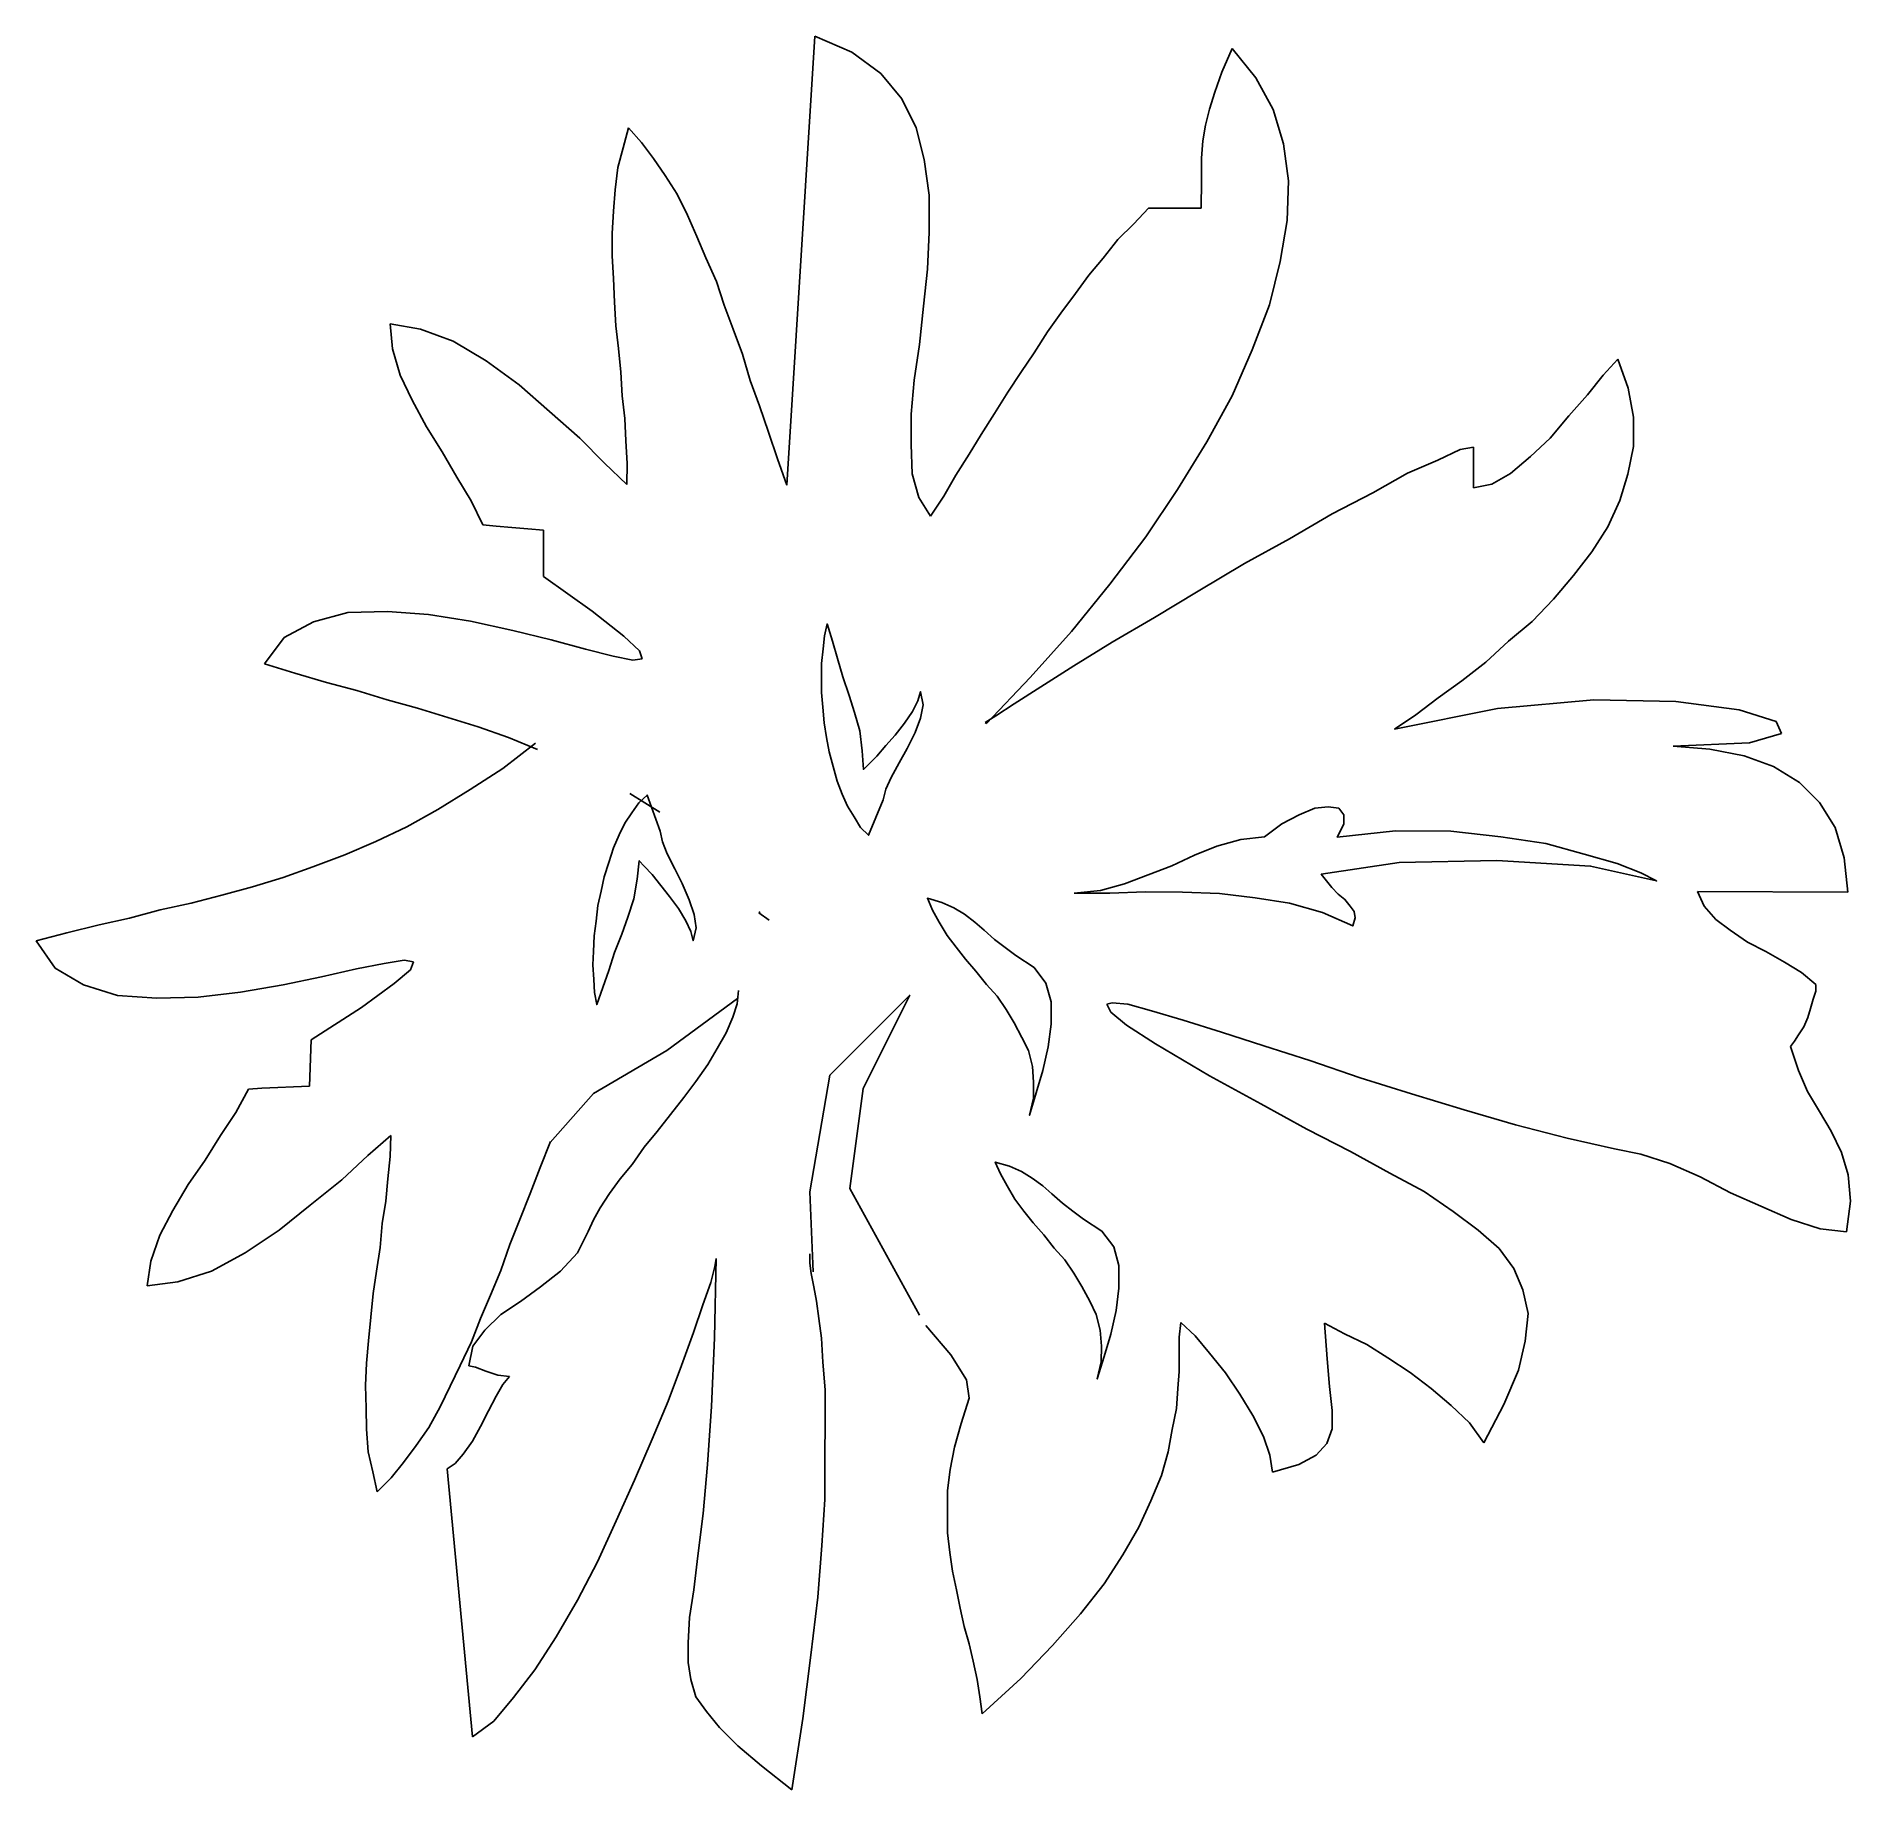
# Model space of a CAD drawing. Header units: millimetres. Extents: x 309.3 to 311.04, y 2576.51 to 2578.2.
import ezdxf

# ---------------------------------------------------------------- set-up
doc = ezdxf.new("R2010")
doc.units = ezdxf.units.MM
doc.header["$LTSCALE"] = 10
doc.layers.add('Vegetais', color=94, linetype='Continuous')

msp = doc.modelspace()

# ---------------------------------------------------------------- linework, layer by layer
at = {"layer": 'Vegetais'}
for p, q in [((310.0194, 2577.7696), (310.0466, 2578.2014)), ((310.0466, 2578.2014), (310.0822, 2578.186)), ((310.0822, 2578.186), (310.11, 2578.1656)), ((310.4379, 2578.1668), (310.4481, 2578.1896)), ((310.4481, 2578.1896), (310.4708, 2578.1615)), ((310.11, 2578.1656), (310.1303, 2578.1414)), ((310.4314, 2578.1477), (310.4379, 2578.1668)), ((310.4708, 2578.1615), (310.4873, 2578.131)), ((310.1303, 2578.1414), (310.1441, 2578.1134)), ((310.4263, 2578.1312), (310.4314, 2578.1477)), ((310.4224, 2578.116), (310.4263, 2578.1312)), ((310.4873, 2578.131), (310.4973, 2578.0979)), ((309.862, 2578.0942), (309.8672, 2578.1133)), ((309.8672, 2578.1133), (309.8798, 2578.0992)), ((310.1441, 2578.1134), (310.1517, 2578.0828)), ((310.4198, 2578.1008), (310.4224, 2578.116)), ((309.8568, 2578.0752), (309.862, 2578.0942)), ((309.8798, 2578.0992), (309.8912, 2578.0839)), ((310.4185, 2578.0843), (310.4198, 2578.1008)), ((310.4973, 2578.0979), (310.5022, 2578.0623)), ((309.8542, 2578.0536), (309.8568, 2578.0752)), ((309.8912, 2578.0839), (309.9025, 2578.0674)), ((310.1517, 2578.0828), (310.1566, 2578.0485)), ((310.4184, 2578.0627), (310.4185, 2578.0843)), ((309.8528, 2578.0333), (309.8542, 2578.0536)), ((309.9025, 2578.0674), (309.9139, 2578.0495)), ((310.4183, 2578.036), (310.4184, 2578.0627)), ((310.5022, 2578.0623), (310.5008, 2578.0242)), ((309.9139, 2578.0495), (309.924, 2578.0292)), ((310.1566, 2578.0485), (310.1564, 2578.013)), ((310.3534, 2578.021), (310.3674, 2578.0362)), ((310.3674, 2578.0362), (310.4183, 2578.036)), ((309.8515, 2578.0117), (309.8528, 2578.0333)), ((309.924, 2578.0292), (309.9328, 2578.0088)), ((310.3381, 2578.0059), (310.3534, 2578.021)), ((310.5008, 2578.0242), (310.4942, 2577.9848)), ((309.8514, 2577.9901), (309.8515, 2578.0117)), ((309.9328, 2578.0088), (309.9416, 2577.9884)), ((310.1564, 2578.013), (310.155, 2577.9774)), ((310.324, 2577.9881), (310.3381, 2578.0059)), ((309.8526, 2577.9685), (309.8514, 2577.9901)), ((309.9416, 2577.9884), (309.9517, 2577.9655)), ((310.31, 2577.9716), (310.324, 2577.9881)), ((310.4942, 2577.9848), (310.4839, 2577.9429)), ((309.8538, 2577.9456), (309.8526, 2577.9685)), ((310.155, 2577.9774), (310.1511, 2577.9418)), ((310.2972, 2577.9539), (310.31, 2577.9716)), ((309.9517, 2577.9655), (309.9592, 2577.9426)), ((310.2831, 2577.9349), (310.2972, 2577.9539)), ((309.8549, 2577.9227), (309.8538, 2577.9456)), ((309.9592, 2577.9426), (309.968, 2577.9197)), ((310.1511, 2577.9418), (310.1471, 2577.905)), ((310.2704, 2577.9172), (310.2831, 2577.9349)), ((310.4839, 2577.9429), (310.4672, 2577.8999)), ((309.6377, 2577.9249), (309.6669, 2577.9197)), ((309.6401, 2577.9008), (309.6377, 2577.9249)), ((309.6669, 2577.9197), (309.6986, 2577.9081)), ((309.8574, 2577.9011), (309.8549, 2577.9227)), ((309.968, 2577.9197), (309.9768, 2577.8955)), ((310.2576, 2577.8969), (310.2704, 2577.9172)), ((309.6476, 2577.8754), (309.6401, 2577.9008)), ((309.6986, 2577.9081), (309.7303, 2577.889)), ((309.8598, 2577.8783), (309.8574, 2577.9011)), ((310.1471, 2577.905), (310.1419, 2577.8707)), ((310.2448, 2577.8779), (310.2576, 2577.8969)), ((310.4672, 2577.8999), (310.4479, 2577.8554)), ((309.7303, 2577.889), (309.7619, 2577.866)), ((309.9768, 2577.8955), (309.9843, 2577.8701)), ((310.8051, 2577.8755), (310.8191, 2577.8907)), ((310.8191, 2577.8907), (310.8291, 2577.8627)), ((309.659, 2577.8512), (309.6476, 2577.8754)), ((309.7619, 2577.866), (309.791, 2577.8404)), ((309.861, 2577.8554), (309.8598, 2577.8783)), ((309.9843, 2577.8701), (309.9931, 2577.8459)), ((310.1419, 2577.8707), (310.1392, 2577.8377)), ((310.232, 2577.8589), (310.2448, 2577.8779)), ((310.7898, 2577.8566), (310.8051, 2577.8755)), ((310.8291, 2577.8627), (310.8341, 2577.8348)), ((309.6728, 2577.8257), (309.659, 2577.8512)), ((309.8635, 2577.8337), (309.861, 2577.8554)), ((309.9931, 2577.8459), (310.0019, 2577.8205)), ((310.2192, 2577.8386), (310.232, 2577.8589)), ((310.4479, 2577.8554), (310.4237, 2577.8111)), ((310.7719, 2577.8363), (310.7898, 2577.8566)), ((309.791, 2577.8404), (309.8202, 2577.8149)), ((309.8646, 2577.8121), (309.8635, 2577.8337)), ((310.1392, 2577.8377), (310.139, 2577.8085)), ((310.2064, 2577.8184), (310.2192, 2577.8386)), ((310.754, 2577.8148), (310.7719, 2577.8363)), ((310.8341, 2577.8348), (310.834, 2577.8068)), ((309.688, 2577.8015), (309.6728, 2577.8257)), ((309.8202, 2577.8149), (309.8442, 2577.7906)), ((309.8658, 2577.7905), (309.8646, 2577.8121)), ((310.0019, 2577.8205), (310.0106, 2577.795)), ((310.1949, 2577.7994), (310.2064, 2577.8184)), ((310.4237, 2577.8111), (310.3955, 2577.7655)), ((310.7349, 2577.7971), (310.754, 2577.8148)), ((309.7019, 2577.7773), (309.688, 2577.8015)), ((310.0106, 2577.795), (310.0194, 2577.7696)), ((310.139, 2577.8085), (310.1402, 2577.7805)), ((310.1821, 2577.7791), (310.1949, 2577.7994)), ((310.6166, 2577.781), (310.6459, 2577.7936)), ((310.6459, 2577.7936), (310.6675, 2577.8037)), ((310.6675, 2577.8037), (310.6802, 2577.8062)), ((310.6802, 2577.8062), (310.6801, 2577.7668)), ((310.7157, 2577.7806), (310.7349, 2577.7971)), ((310.834, 2577.8068), (310.8288, 2577.7801)), ((309.7157, 2577.7544), (309.7019, 2577.7773)), ((309.8442, 2577.7906), (309.8657, 2577.7702)), ((309.8657, 2577.7702), (309.8658, 2577.7905)), ((310.1402, 2577.7805), (310.1464, 2577.7576)), ((310.1706, 2577.7588), (310.1821, 2577.7791)), ((310.5835, 2577.7621), (310.6166, 2577.781)), ((310.6979, 2577.7705), (310.7157, 2577.7806)), ((310.8288, 2577.7801), (310.8211, 2577.7548)), ((310.1464, 2577.7576), (310.1578, 2577.7398)), ((310.1578, 2577.7398), (310.1706, 2577.7588)), ((310.3955, 2577.7655), (310.3648, 2577.7198)), ((310.5441, 2577.742), (310.5835, 2577.7621)), ((310.6801, 2577.7668), (310.6979, 2577.7705)), ((309.7271, 2577.7314), (309.7157, 2577.7544)), ((310.5033, 2577.718), (310.5441, 2577.742)), ((310.8211, 2577.7548), (310.8095, 2577.7294)), ((309.7398, 2577.7301), (309.7271, 2577.7314)), ((309.755, 2577.7288), (309.7398, 2577.7301)), ((309.7703, 2577.7274), (309.755, 2577.7288)), ((309.7855, 2577.7261), (309.7703, 2577.7274)), ((309.7853, 2577.6816), (309.7855, 2577.7261)), ((310.8095, 2577.7294), (310.7942, 2577.7053)), ((310.3648, 2577.7198), (310.3303, 2577.6743)), ((310.46, 2577.694), (310.5033, 2577.718)), ((310.7942, 2577.7053), (310.7763, 2577.6826)), ((310.4154, 2577.6675), (310.46, 2577.694)), ((309.8322, 2577.6484), (309.7853, 2577.6816)), ((310.3303, 2577.6743), (310.2933, 2577.6287)), ((310.7763, 2577.6826), (310.7571, 2577.6597)), ((310.3734, 2577.6423), (310.4154, 2577.6675)), ((310.7571, 2577.6597), (310.7367, 2577.6382)), ((309.536, 2577.623), (309.564, 2577.6381)), ((309.564, 2577.6381), (309.5971, 2577.6469)), ((309.5971, 2577.6469), (309.6352, 2577.648)), ((309.6352, 2577.648), (309.6746, 2577.6452)), ((309.6746, 2577.6452), (309.7152, 2577.6387)), ((309.7152, 2577.6387), (309.7558, 2577.6296)), ((309.8626, 2577.6241), (309.8322, 2577.6484)), ((310.3326, 2577.6184), (310.3734, 2577.6423)), ((310.7367, 2577.6382), (310.7138, 2577.6193)), ((309.5169, 2577.5977), (309.536, 2577.623)), ((309.7558, 2577.6296), (309.7927, 2577.6206)), ((309.7927, 2577.6206), (309.8257, 2577.6116)), ((309.8778, 2577.6101), (309.8626, 2577.6241)), ((310.2933, 2577.6287), (310.2537, 2577.5844)), ((310.2957, 2577.5956), (310.3326, 2577.6184)), ((310.7138, 2577.6193), (310.6921, 2577.5991)), ((309.8257, 2577.6116), (309.8523, 2577.6051)), ((309.8523, 2577.6051), (309.8714, 2577.6012)), ((309.8714, 2577.6012), (309.8803, 2577.6025)), ((309.8803, 2577.6025), (309.8778, 2577.6101)), ((309.5461, 2577.5886), (309.5169, 2577.5977)), ((309.5765, 2577.5796), (309.5461, 2577.5886)), ((310.2537, 2577.5844), (310.2116, 2577.5401)), ((310.2638, 2577.5755), (310.2957, 2577.5956)), ((310.6921, 2577.5991), (310.6691, 2577.5814)), ((309.6057, 2577.5719), (309.5765, 2577.5796)), ((309.6349, 2577.5629), (309.6057, 2577.5719)), ((310.2383, 2577.559), (310.2638, 2577.5755)), ((310.6462, 2577.565), (310.6246, 2577.5485)), ((310.6691, 2577.5814), (310.6462, 2577.565)), ((309.6641, 2577.5551), (309.6349, 2577.5629)), ((309.6932, 2577.5461), (309.6641, 2577.5551)), ((310.2103, 2577.5413), (310.2205, 2577.5477)), ((310.2205, 2577.5477), (310.2383, 2577.559)), ((310.6042, 2577.5346), (310.7033, 2577.5545)), ((310.6246, 2577.5485), (310.6042, 2577.5346)), ((310.7033, 2577.5545), (310.7961, 2577.563)), ((310.7961, 2577.563), (310.8749, 2577.5614)), ((310.8749, 2577.5614), (310.9358, 2577.5535)), ((310.9358, 2577.5535), (310.9714, 2577.542)), ((309.7225, 2577.537), (309.6932, 2577.5461)), ((309.7516, 2577.5268), (309.7225, 2577.537)), ((310.2116, 2577.5401), (310.2103, 2577.5413)), ((310.9764, 2577.5305), (310.9459, 2577.5217)), ((310.9714, 2577.542), (310.9764, 2577.5305)), ((309.7776, 2577.5212), (309.7462, 2577.497)), ((309.7795, 2577.5152), (309.7516, 2577.5268)), ((310.9459, 2577.5217), (310.8722, 2577.5183)), ((310.8722, 2577.5183), (310.9077, 2577.5156)), ((310.9077, 2577.5156), (310.9407, 2577.5091)), ((309.7462, 2577.497), (309.7149, 2577.4766)), ((310.9407, 2577.5091), (310.9687, 2577.4988)), ((310.9687, 2577.4988), (310.994, 2577.4834)), ((310.994, 2577.4834), (311.013, 2577.4643)), ((309.7149, 2577.4766), (309.6836, 2577.4574)), ((309.8974, 2577.455), (309.8683, 2577.4729)), ((311.013, 2577.4643), (311.0281, 2577.4401)), ((309.6836, 2577.4574), (309.6538, 2577.4408)), ((309.6239, 2577.4266), (309.5942, 2577.4138)), ((309.6538, 2577.4408), (309.6239, 2577.4266)), ((311.0281, 2577.4401), (311.0369, 2577.4108)), ((309.5942, 2577.4138), (309.5633, 2577.4023)), ((311.0369, 2577.4108), (311.0405, 2577.3778)), ((309.5349, 2577.3919), (309.5053, 2577.3829)), ((309.5633, 2577.4023), (309.5349, 2577.3919)), ((309.4758, 2577.3751), (309.4463, 2577.3673)), ((309.5053, 2577.3829), (309.4758, 2577.3751)), ((310.8957, 2577.3784), (310.902, 2577.3644)), ((311.0405, 2577.3778), (310.8957, 2577.3784)), ((309.4167, 2577.3608), (309.3872, 2577.353)), ((309.4463, 2577.3673), (309.4167, 2577.3608)), ((309.9939, 2577.3591), (309.9926, 2577.3579)), ((309.9926, 2577.3579), (310.0025, 2577.3511)), ((310.902, 2577.3644), (310.9134, 2577.3516)), ((309.3269, 2577.3388), (309.2974, 2577.331)), ((309.3577, 2577.3465), (309.3269, 2577.3388)), ((309.3872, 2577.353), (309.3577, 2577.3465)), ((310.9134, 2577.3516), (310.9273, 2577.3414)), ((310.9273, 2577.3414), (310.9438, 2577.3299)), ((309.2974, 2577.331), (309.3154, 2577.3049)), ((310.9438, 2577.3299), (310.9616, 2577.3209)), ((310.9616, 2577.3209), (310.9793, 2577.3107)), ((309.3154, 2577.3049), (309.3428, 2577.2886)), ((309.5719, 2577.2964), (309.6053, 2577.304)), ((309.6053, 2577.304), (309.6322, 2577.3093)), ((309.6322, 2577.3093), (309.6514, 2577.3125)), ((309.6574, 2577.3033), (309.6416, 2577.2899)), ((309.6514, 2577.3125), (309.6603, 2577.3108)), ((309.6603, 2577.3108), (309.6574, 2577.3033)), ((310.9793, 2577.3107), (310.9958, 2577.3005)), ((309.3428, 2577.2886), (309.3755, 2577.2785)), ((309.4938, 2577.2816), (309.5348, 2577.2889)), ((309.5348, 2577.2889), (309.5719, 2577.2964)), ((309.6416, 2577.2899), (309.6102, 2577.2669)), ((310.9958, 2577.3005), (311.0097, 2577.289)), ((311.0097, 2577.289), (311.0096, 2577.2826)), ((309.3755, 2577.2785), (309.4135, 2577.2758)), ((309.4135, 2577.2758), (309.453, 2577.2768)), ((309.453, 2577.2768), (309.4938, 2577.2816)), ((309.9677, 2577.2578), (309.9716, 2577.2705)), ((309.9716, 2577.2705), (309.9729, 2577.2832)), ((310.3324, 2577.2715), (310.3273, 2577.2702)), ((310.3273, 2577.2702), (310.3312, 2577.2626)), ((310.3477, 2577.2702), (310.3324, 2577.2715)), ((310.3705, 2577.2637), (310.3477, 2577.2702)), ((311.0071, 2577.275), (311.0045, 2577.2661)), ((311.0096, 2577.2826), (311.0071, 2577.275)), ((309.6102, 2577.2669), (309.562, 2577.2358)), ((309.9613, 2577.2426), (309.9677, 2577.2578)), ((310.3312, 2577.2626), (310.3463, 2577.2499)), ((310.401, 2577.2547), (310.3705, 2577.2637)), ((310.4378, 2577.2431), (310.401, 2577.2547)), ((311.0019, 2577.2573), (310.9981, 2577.2484)), ((311.0045, 2577.2661), (311.0019, 2577.2573)), ((309.562, 2577.2358), (309.5603, 2577.1913)), ((309.9524, 2577.2274), (309.9613, 2577.2426)), ((310.3463, 2577.2499), (310.3742, 2577.2319)), ((310.4784, 2577.2302), (310.4378, 2577.2431)), ((310.9891, 2577.2345), (310.9853, 2577.2294)), ((310.993, 2577.2408), (310.9891, 2577.2345)), ((310.9981, 2577.2484), (310.993, 2577.2408)), ((309.9434, 2577.2122), (309.9524, 2577.2274)), ((310.3742, 2577.2319), (310.4261, 2577.2012)), ((310.5228, 2577.2161), (310.4784, 2577.2302)), ((310.571, 2577.1994), (310.5228, 2577.2161)), ((310.9853, 2577.2294), (310.9928, 2577.2064)), ((309.9319, 2577.1957), (309.9434, 2577.2122)), ((310.4261, 2577.2012), (310.4756, 2577.1743)), ((310.6205, 2577.1839), (310.571, 2577.1994)), ((310.9928, 2577.2064), (311.0016, 2577.1861)), ((309.5017, 2577.1885), (309.4894, 2577.166)), ((309.5145, 2577.1892), (309.5017, 2577.1885)), ((309.5297, 2577.19), (309.5145, 2577.1892)), ((309.545, 2577.1906), (309.5297, 2577.19)), ((309.5603, 2577.1913), (309.545, 2577.1906)), ((309.9076, 2577.164), (309.9204, 2577.1805)), ((309.9204, 2577.1805), (309.9319, 2577.1957)), ((310.6712, 2577.1684), (310.6205, 2577.1839)), ((311.0016, 2577.1861), (311.013, 2577.167)), ((309.4894, 2577.166), (309.4746, 2577.1437)), ((309.8949, 2577.1476), (309.9076, 2577.164)), ((310.4756, 2577.1743), (310.52, 2577.15)), ((310.7207, 2577.1542), (310.6712, 2577.1684)), ((311.013, 2577.167), (311.0243, 2577.1479)), ((309.8821, 2577.1324), (309.8949, 2577.1476)), ((310.52, 2577.15), (310.5618, 2577.1283)), ((310.7702, 2577.1413), (310.7207, 2577.1542)), ((311.0243, 2577.1479), (311.0344, 2577.1275)), ((309.4746, 2577.1437), (309.4597, 2577.1201)), ((309.6163, 2577.1244), (309.6386, 2577.1438)), ((309.6386, 2577.1438), (309.6378, 2577.1235)), ((309.7823, 2577.1129), (309.7922, 2577.138)), ((309.8706, 2577.1159), (309.8821, 2577.1324)), ((310.5618, 2577.1283), (310.5998, 2577.1077)), ((310.8159, 2577.131), (310.7702, 2577.1413)), ((310.8413, 2577.1258), (310.8159, 2577.131)), ((309.4597, 2577.1201), (309.4435, 2577.0966)), ((309.5912, 2577.1012), (309.6163, 2577.1244)), ((309.6378, 2577.1235), (309.6357, 2577.102)), ((309.7725, 2577.0879), (309.7823, 2577.1129)), ((309.8591, 2577.102), (309.8706, 2577.1159)), ((310.8692, 2577.1168), (310.8413, 2577.1258)), ((310.8984, 2577.1039), (310.8692, 2577.1168)), ((311.0344, 2577.1275), (311.0407, 2577.1059)), ((309.4435, 2577.0966), (309.4286, 2577.0717)), ((309.561, 2577.0769), (309.5912, 2577.1012)), ((309.6357, 2577.102), (309.6336, 2577.0805)), ((309.8489, 2577.0881), (309.8591, 2577.102)), ((310.5998, 2577.1077), (310.6328, 2577.0898)), ((310.9275, 2577.0886), (310.8984, 2577.1039)), ((311.0407, 2577.1059), (311.0431, 2577.0805)), ((309.5309, 2577.0526), (309.561, 2577.0769)), ((309.6336, 2577.0805), (309.6303, 2577.059)), ((309.7627, 2577.0628), (309.7725, 2577.0879)), ((309.8399, 2577.0741), (309.8489, 2577.0881)), ((310.6328, 2577.0898), (310.6607, 2577.0706)), ((310.9567, 2577.0757), (310.9275, 2577.0886)), ((310.9859, 2577.0629), (310.9567, 2577.0757)), ((311.0431, 2577.0805), (311.0392, 2577.0512)), ((309.4286, 2577.0717), (309.4163, 2577.048)), ((309.6303, 2577.059), (309.6282, 2577.0361)), ((309.7529, 2577.039), (309.7627, 2577.0628)), ((309.8284, 2577.0513), (309.8335, 2577.0627)), ((309.8335, 2577.0627), (309.8399, 2577.0741)), ((310.6607, 2577.0706), (310.6847, 2577.0527)), ((311.0138, 2577.0539), (310.9859, 2577.0629)), ((309.4163, 2577.048), (309.4077, 2577.0229)), ((309.4983, 2577.0309), (309.5309, 2577.0526)), ((309.8181, 2577.031), (309.8284, 2577.0513)), ((310.6847, 2577.0527), (310.705, 2577.0349)), ((311.0392, 2577.0512), (311.0138, 2577.0539)), ((309.4658, 2577.0131), (309.4983, 2577.0309)), ((309.6282, 2577.0361), (309.6247, 2577.0134)), ((309.7442, 2577.014), (309.7529, 2577.039)), ((309.8016, 2577.0133), (309.8181, 2577.031)), ((309.9499, 2576.9491), (309.9515, 2577.0254)), ((309.9515, 2577.0254), (309.9502, 2577.0177)), ((310.0417, 2577.03), (310.0417, 2577.0211)), ((310.705, 2577.0349), (310.7189, 2577.0158)), ((309.4077, 2577.0229), (309.4042, 2576.999)), ((309.4336, 2577.0029), (309.4658, 2577.0131)), ((309.6247, 2577.0134), (309.6214, 2576.9919)), ((309.7344, 2576.9902), (309.7442, 2577.014)), ((309.7824, 2576.9981), (309.8016, 2577.0133)), ((309.9502, 2577.0177), (309.9464, 2577.0025)), ((310.0417, 2577.0211), (310.0429, 2577.011)), ((310.0429, 2577.011), (310.0454, 2576.9983)), ((310.7189, 2577.0158), (310.7277, 2576.9954)), ((309.4042, 2576.999), (309.4336, 2577.0029)), ((309.6214, 2576.9919), (309.6192, 2576.9691)), ((309.7247, 2576.9676), (309.7344, 2576.9902)), ((309.7633, 2576.9842), (309.7824, 2576.9981)), ((309.9464, 2577.0025), (309.9386, 2576.9809)), ((310.0454, 2576.9983), (310.0479, 2576.9843)), ((310.7277, 2576.9954), (310.7327, 2576.9725)), ((309.7289, 2576.9564), (309.7442, 2576.9716)), ((309.7442, 2576.9716), (309.7633, 2576.9842)), ((309.9386, 2576.9809), (309.9296, 2576.9543)), ((310.0479, 2576.9843), (310.0504, 2576.9678)), ((310.7327, 2576.9725), (310.73, 2576.9458)), ((309.6192, 2576.9691), (309.6171, 2576.9463)), ((309.7162, 2576.9451), (309.7247, 2576.9676)), ((309.7174, 2576.9412), (309.7289, 2576.9564)), ((309.9296, 2576.9543), (309.9181, 2576.9226)), ((310.0504, 2576.9678), (310.0528, 2576.9487)), ((310.1773, 2576.9329), (310.1533, 2576.961)), ((310.3985, 2576.9637), (310.3971, 2576.9498)), ((310.4124, 2576.951), (310.3985, 2576.9637)), ((310.5369, 2576.9632), (310.5394, 2576.9288)), ((310.556, 2576.9529), (310.5369, 2576.9632)), ((309.6171, 2576.9463), (309.615, 2576.9248)), ((309.7052, 2576.9226), (309.7162, 2576.9451)), ((309.7135, 2576.9222), (309.7174, 2576.9412)), ((309.9471, 2576.8831), (309.9499, 2576.9491)), ((310.0528, 2576.9487), (310.054, 2576.9258)), ((310.3971, 2576.9498), (310.3971, 2576.9345)), ((310.4263, 2576.9344), (310.4124, 2576.951)), ((310.5775, 2576.9427), (310.556, 2576.9529)), ((310.5978, 2576.9299), (310.5775, 2576.9427)), ((310.73, 2576.9458), (310.7236, 2576.9179)), ((309.615, 2576.9248), (309.6142, 2576.9032)), ((309.6955, 2576.9026), (309.7052, 2576.9226)), ((309.7199, 2576.9209), (309.7135, 2576.9222)), ((309.73, 2576.917), (309.7199, 2576.9209)), ((309.9181, 2576.9226), (309.9052, 2576.8883)), ((310.054, 2576.9258), (310.0564, 2576.8991)), ((310.1924, 2576.9087), (310.1773, 2576.9329)), ((310.3971, 2576.9345), (310.397, 2576.9167)), ((310.4415, 2576.9153), (310.4263, 2576.9344)), ((310.5394, 2576.9288), (310.5418, 2576.9022)), ((310.6193, 2576.9158), (310.5978, 2576.9299)), ((309.6142, 2576.9032), (309.6146, 2576.8815)), ((309.6858, 2576.8826), (309.6955, 2576.9026)), ((309.7414, 2576.9132), (309.73, 2576.917)), ((309.74, 2576.8929), (309.7464, 2576.9042)), ((309.7528, 2576.9119), (309.7414, 2576.9132)), ((309.7464, 2576.9042), (309.7528, 2576.9119)), ((310.1949, 2576.8909), (310.1924, 2576.9087)), ((310.397, 2576.9167), (310.3957, 2576.9003)), ((310.4554, 2576.8949), (310.4415, 2576.9153)), ((310.5418, 2576.9022), (310.5442, 2576.8793)), ((310.6396, 2576.9005), (310.6193, 2576.9158)), ((310.7236, 2576.9179), (310.7094, 2576.8849)), ((309.7324, 2576.8789), (309.74, 2576.8929)), ((309.9052, 2576.8883), (309.8898, 2576.8515)), ((310.0564, 2576.8991), (310.0563, 2576.8686)), ((310.1872, 2576.8668), (310.1949, 2576.8909)), ((310.3957, 2576.9003), (310.3943, 2576.8812)), ((310.468, 2576.8745), (310.4554, 2576.8949)), ((310.6586, 2576.8839), (310.6396, 2576.9005)), ((310.6763, 2576.8673), (310.6586, 2576.8839)), ((310.7094, 2576.8849), (310.6902, 2576.8482)), ((309.6146, 2576.8815), (309.6151, 2576.8612)), ((309.6749, 2576.8627), (309.6858, 2576.8826)), ((309.7247, 2576.8637), (309.7324, 2576.8789)), ((309.9431, 2576.8272), (309.9471, 2576.8831)), ((310.0563, 2576.8686), (310.0562, 2576.8343)), ((310.1807, 2576.844), (310.1872, 2576.8668)), ((310.3943, 2576.8812), (310.3904, 2576.8609)), ((310.4781, 2576.8542), (310.468, 2576.8745)), ((310.5442, 2576.8793), (310.5442, 2576.8615)), ((310.6902, 2576.8482), (310.6763, 2576.8673)), ((309.6151, 2576.8612), (309.6168, 2576.8395)), ((309.6628, 2576.8454), (309.6749, 2576.8627)), ((309.7081, 2576.8371), (309.717, 2576.8498)), ((309.717, 2576.8498), (309.7247, 2576.8637)), ((309.8898, 2576.8515), (309.8731, 2576.8122)), ((310.3904, 2576.8609), (310.3865, 2576.8393)), ((310.4844, 2576.8363), (310.4781, 2576.8542)), ((310.5442, 2576.8615), (310.539, 2576.8475)), ((309.6168, 2576.8395), (309.6212, 2576.8203)), ((309.6507, 2576.8293), (309.6628, 2576.8454)), ((309.7004, 2576.8282), (309.7081, 2576.8371)), ((310.0562, 2576.8343), (310.056, 2576.7937)), ((310.1768, 2576.8224), (310.1807, 2576.844)), ((310.3865, 2576.8393), (310.3801, 2576.8165)), ((310.4868, 2576.8198), (310.4844, 2576.8363)), ((310.5288, 2576.8361), (310.5123, 2576.8273)), ((310.539, 2576.8475), (310.5288, 2576.8361)), ((309.6212, 2576.8203), (309.6255, 2576.801)), ((309.6255, 2576.801), (309.6388, 2576.8145)), ((309.6388, 2576.8145), (309.6507, 2576.8293)), ((309.6928, 2576.8232), (309.7004, 2576.8282)), ((309.7171, 2576.5652), (309.6928, 2576.8232)), ((309.9391, 2576.7802), (309.9431, 2576.8272)), ((310.1742, 2576.8021), (310.1768, 2576.8224)), ((310.3801, 2576.8165), (310.3698, 2576.7924)), ((310.5123, 2576.8273), (310.4868, 2576.8198)), ((309.8731, 2576.8122), (309.8552, 2576.7729)), ((310.1741, 2576.7817), (310.1742, 2576.8021)), ((309.9338, 2576.7395), (309.9391, 2576.7802)), ((310.056, 2576.7937), (310.0533, 2576.7492)), ((310.174, 2576.7614), (310.1741, 2576.7817)), ((310.3698, 2576.7924), (310.3583, 2576.767)), ((309.8552, 2576.7729), (309.8372, 2576.7336)), ((310.1765, 2576.7424), (310.174, 2576.7614)), ((310.3583, 2576.767), (310.3429, 2576.7404)), ((310.0533, 2576.7492), (310.0492, 2576.6997)), ((309.8372, 2576.7336), (309.818, 2576.6968)), ((309.9299, 2576.7066), (309.9338, 2576.7395)), ((310.1789, 2576.7246), (310.1765, 2576.7424)), ((310.3429, 2576.7404), (310.325, 2576.7125)), ((310.1827, 2576.7067), (310.1789, 2576.7246)), ((310.325, 2576.7125), (310.302, 2576.6834)), ((309.818, 2576.6968), (309.7975, 2576.6614)), ((309.926, 2576.6799), (309.9299, 2576.7066)), ((310.0492, 2576.6997), (310.0427, 2576.6438)), ((310.1864, 2576.6889), (310.1827, 2576.7067)), ((309.9245, 2576.6557), (309.926, 2576.6799)), ((310.1902, 2576.6712), (310.1864, 2576.6889)), ((310.302, 2576.6834), (310.2752, 2576.653)), ((309.7975, 2576.6614), (309.7771, 2576.6297)), ((310.1951, 2576.6546), (310.1902, 2576.6712)), ((309.9245, 2576.6367), (309.9245, 2576.6557)), ((310.0427, 2576.6438), (310.0348, 2576.5829)), ((310.1989, 2576.6381), (310.1951, 2576.6546)), ((310.2752, 2576.653), (310.2446, 2576.6214)), ((309.7771, 2576.6297), (309.7566, 2576.6031)), ((309.927, 2576.6202), (309.9245, 2576.6367)), ((310.2027, 2576.6203), (310.1989, 2576.6381)), ((309.932, 2576.6036), (309.927, 2576.6202)), ((310.2051, 2576.6037), (310.2027, 2576.6203)), ((310.2446, 2576.6214), (310.2076, 2576.5872)), ((309.7566, 2576.6031), (309.7375, 2576.5803)), ((309.9421, 2576.5896), (309.932, 2576.6036)), ((309.9547, 2576.5743), (309.9421, 2576.5896)), ((310.2076, 2576.5872), (310.2051, 2576.6037)), ((309.7375, 2576.5803), (309.7171, 2576.5652)), ((309.9724, 2576.5564), (309.9547, 2576.5743)), ((310.0348, 2576.5829), (310.0244, 2576.5143)), ((309.9952, 2576.5373), (309.9724, 2576.5564)), ((310.0244, 2576.5143), (309.9952, 2576.5373))]:
    msp.add_line(p, q, dxfattribs=at)
for points in [[(310.1122, 2577.4668), (310.1148, 2577.477), (310.1199, 2577.4884), (310.1276, 2577.5023), (310.1353, 2577.5163), (310.1429, 2577.5315), (310.1481, 2577.5454), (310.1507, 2577.5581), (310.1482, 2577.5708), (310.1456, 2577.562), (310.1405, 2577.5518), (310.1328, 2577.5404), (310.1239, 2577.529), (310.1149, 2577.5189), (310.106, 2577.5088), (310.0984, 2577.5012), (310.0932, 2577.4961), (310.0921, 2577.5139), (310.0896, 2577.533), (310.0846, 2577.5508), (310.0796, 2577.5673), (310.0733, 2577.5851), (310.0683, 2577.6029), (310.0633, 2577.6195), (310.0583, 2577.636), (310.0557, 2577.6246), (310.0544, 2577.6119), (310.053, 2577.5979), (310.053, 2577.5852), (310.0529, 2577.57), (310.0541, 2577.556), (310.0553, 2577.5407), (310.0578, 2577.5268), (310.0603, 2577.5128), (310.064, 2577.4988), (310.0678, 2577.4848), (310.0728, 2577.4721), (310.0779, 2577.4606), (310.0842, 2577.4504), (310.0905, 2577.4402), (310.0981, 2577.4326), (310.1122, 2577.4668)], [(309.8977, 2577.4366), (309.8998, 2577.4263), (309.9045, 2577.4147), (309.9116, 2577.4004), (309.9187, 2577.3862), (309.9257, 2577.3706), (309.9302, 2577.3565), (309.9323, 2577.3437), (309.9293, 2577.3311), (309.9271, 2577.3401), (309.9224, 2577.3504), (309.9152, 2577.3621), (309.9067, 2577.3739), (309.8982, 2577.3844), (309.8898, 2577.3949), (309.8824, 2577.4028), (309.8775, 2577.4081), (309.8756, 2577.3904), (309.8723, 2577.3714), (309.8666, 2577.3538), (309.8609, 2577.3375), (309.8538, 2577.32), (309.8481, 2577.3024), (309.8424, 2577.2861), (309.8367, 2577.2698), (309.8346, 2577.2813), (309.8338, 2577.294), (309.833, 2577.308), (309.8335, 2577.3208), (309.8341, 2577.336), (309.8359, 2577.3499), (309.8378, 2577.3651), (309.8408, 2577.3789), (309.8439, 2577.3928), (309.8482, 2577.4066), (309.8526, 2577.4205), (309.8582, 2577.433), (309.8637, 2577.4442), (309.8704, 2577.4541), (309.8772, 2577.464), (309.885, 2577.4714), (309.8977, 2577.4366)], [(310.296, 2577.3771), (310.3303, 2577.377), (310.3646, 2577.3781), (310.4002, 2577.3779), (310.4358, 2577.3765), (310.4701, 2577.3725), (310.5031, 2577.3674), (310.5348, 2577.3583), (310.564, 2577.3455), (310.5665, 2577.3531), (310.5653, 2577.3594), (310.5615, 2577.3646), (310.5565, 2577.3709), (310.5501, 2577.3761), (310.5438, 2577.3824), (310.5387, 2577.3888), (310.5337, 2577.3952), (310.6087, 2577.4063), (310.7027, 2577.4084), (310.7929, 2577.403), (310.8564, 2577.3887), (310.8412, 2577.3964), (310.8184, 2577.4054), (310.7866, 2577.4144), (310.7498, 2577.4248), (310.7066, 2577.4313), (310.6584, 2577.4366), (310.605, 2577.4368), (310.5491, 2577.4307), (310.5555, 2577.4433), (310.5556, 2577.4522), (310.5505, 2577.4586), (310.5403, 2577.4599), (310.5276, 2577.4587), (310.5124, 2577.4524), (310.4958, 2577.4436), (310.4792, 2577.431), (310.4564, 2577.4285), (310.4334, 2577.4222), (310.4118, 2577.4134), (310.3901, 2577.4034), (310.3673, 2577.3946), (310.3444, 2577.3858), (310.3214, 2577.3795), (310.296, 2577.3771)], [(310.2397, 2577.317), (310.2295, 2577.3247), (310.2194, 2577.3323), (310.2093, 2577.3413), (310.2005, 2577.349), (310.1903, 2577.3566), (310.1802, 2577.363), (310.1687, 2577.3681), (310.1548, 2577.372), (310.1598, 2577.3605), (310.1662, 2577.3491), (310.1737, 2577.3363), (310.1825, 2577.3249), (310.1914, 2577.3134), (310.2015, 2577.3019), (310.2116, 2577.2892), (310.2218, 2577.2777), (310.2305, 2577.265), (310.2381, 2577.2522), (310.2457, 2577.2382), (310.252, 2577.2255), (310.2558, 2577.2102), (310.257, 2577.195), (310.2569, 2577.1797), (310.253, 2577.1632), (310.2595, 2577.1848), (310.2659, 2577.2064), (310.2711, 2577.2292), (310.2737, 2577.2508), (310.2738, 2577.2724), (310.2688, 2577.2902), (310.2574, 2577.3055), (310.2397, 2577.317)], [(309.7918, 2577.1369), (309.8335, 2577.1841), (309.9042, 2577.2257), (309.9722, 2577.2756)], [(310.0447, 2577.0127), (310.0415, 2577.0896), (310.0608, 2577.2018), (310.1377, 2577.2787), (310.0928, 2577.189), (310.08, 2577.0928), (310.1473, 2576.971)], [(310.3049, 2577.0632), (310.2947, 2577.0709), (310.2846, 2577.0786), (310.2745, 2577.0875), (310.2657, 2577.0952), (310.2555, 2577.1028), (310.2454, 2577.1092), (310.2339, 2577.1144), (310.22, 2577.1182), (310.225, 2577.1068), (310.2314, 2577.0953), (310.2389, 2577.0826), (310.2477, 2577.0711), (310.2566, 2577.0596), (310.2667, 2577.0481), (310.2768, 2577.0354), (310.287, 2577.024), (310.2957, 2577.0112), (310.3033, 2576.9984), (310.3109, 2576.9845), (310.3172, 2576.9717), (310.321, 2576.9565), (310.3222, 2576.9412), (310.3221, 2576.926), (310.3182, 2576.9095), (310.3247, 2576.931), (310.3311, 2576.9526), (310.3363, 2576.9755), (310.3389, 2576.997), (310.339, 2577.0186), (310.334, 2577.0365), (310.3226, 2577.0518), (310.3049, 2577.0632)]]:
    msp.add_lwpolyline(points, dxfattribs=at)

doc.saveas('drawing.dxf')
